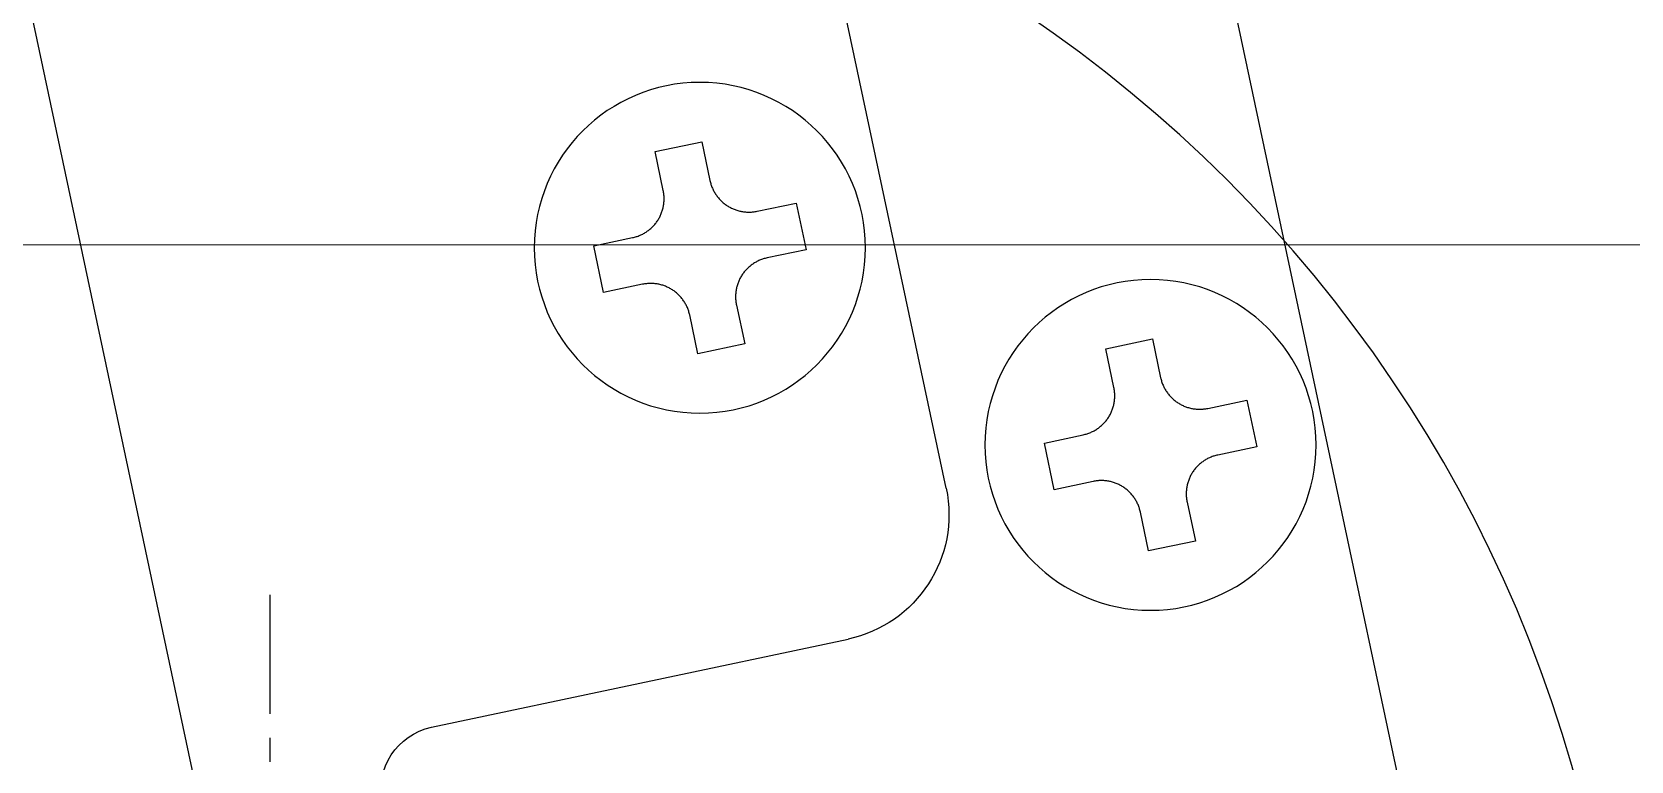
# Model space of a CAD drawing. Header units: millimetres. Extents: x 1755271 to 1764314, y -179109 to -173084.
# Drawn here: x 1757334.4 to 1757384.7, y -177438.4 to -177415.5 of the extents above; entities that cross this region are included whole.
import ezdxf

# ---------------------------------------------------------------- set-up
doc = ezdxf.new("R2010")
doc.units = ezdxf.units.MM
doc.header["$LTSCALE"] = 3
doc.linetypes.add('CENTER', pattern=[2, 1.25, -0.25, 0.25, -0.25])
doc.layers.add('01', color=7, linetype='Continuous')
doc.layers.add('_1-1_L-CL', color=3, linetype='Continuous')

# ---------------------------------------------------------------- blocks, each defined once
blk = doc.blocks.new('tc02')
at = {"color": 4}
blk.add_line((-18602.46, 32824.251), (-18602.46, 32699.284), dxfattribs=at)
blk.add_circle((-18602.46, 32781.117), 42.5, dxfattribs=at)
at = {"layer": '_1-1_L-CL', "color": 4, "linetype": 'Continuous'}
for p, q in [((-18565.46, 32787.617), (-18565.46, 32677.617)), ((-18594.835, 32769.617), (-18581.46, 32769.617)), ((-18570.149, 32768.867), (-18571.649, 32768.867)), ((-18571.649, 32768.867), (-18571.649, 32767.617)), ((-18570.149, 32767.617), (-18570.149, 32768.867)), ((-18571.733, 32767.167), (-18571.744, 32767.138)), ((-18571.722, 32767.196), (-18571.733, 32767.167)), ((-18571.712, 32767.225), (-18571.722, 32767.196)), ((-18571.703, 32767.254), (-18571.712, 32767.225)), ((-18571.694, 32767.283), (-18571.703, 32767.254)), ((-18571.687, 32767.313), (-18571.694, 32767.283)), ((-18571.679, 32767.343), (-18571.687, 32767.313)), ((-18571.673, 32767.373), (-18571.679, 32767.343)), ((-18571.667, 32767.403), (-18571.673, 32767.373)), ((-18571.663, 32767.434), (-18571.667, 32767.403)), ((-18571.659, 32767.464), (-18571.663, 32767.434)), ((-18571.655, 32767.494), (-18571.659, 32767.464)), ((-18571.653, 32767.525), (-18571.655, 32767.494)), ((-18571.651, 32767.556), (-18571.653, 32767.525)), ((-18571.65, 32767.586), (-18571.651, 32767.556)), ((-18571.649, 32767.617), (-18571.65, 32767.586)), ((-18570.149, 32767.586), (-18570.149, 32767.617)), ((-18570.148, 32767.556), (-18570.149, 32767.586)), ((-18570.146, 32767.525), (-18570.148, 32767.556)), ((-18570.143, 32767.494), (-18570.146, 32767.525)), ((-18570.14, 32767.464), (-18570.143, 32767.494)), ((-18570.136, 32767.434), (-18570.14, 32767.464)), ((-18570.131, 32767.403), (-18570.136, 32767.434)), ((-18570.125, 32767.373), (-18570.131, 32767.403)), ((-18570.119, 32767.343), (-18570.125, 32767.373)), ((-18570.112, 32767.313), (-18570.119, 32767.343)), ((-18570.104, 32767.283), (-18570.112, 32767.313)), ((-18570.095, 32767.254), (-18570.104, 32767.283)), ((-18570.086, 32767.225), (-18570.095, 32767.254)), ((-18570.076, 32767.196), (-18570.086, 32767.225)), ((-18570.065, 32767.167), (-18570.076, 32767.196)), ((-18570.054, 32767.138), (-18570.065, 32767.167)), ((-18572.106, 32766.65), (-18572.13, 32766.631)), ((-18572.083, 32766.67), (-18572.106, 32766.65)), ((-18572.06, 32766.69), (-18572.083, 32766.67)), ((-18572.037, 32766.711), (-18572.06, 32766.69)), ((-18572.015, 32766.733), (-18572.037, 32766.711)), ((-18571.994, 32766.755), (-18572.015, 32766.733)), ((-18571.973, 32766.777), (-18571.994, 32766.755)), ((-18571.953, 32766.8), (-18571.973, 32766.777)), ((-18571.933, 32766.824), (-18571.953, 32766.8)), ((-18571.914, 32766.848), (-18571.933, 32766.824)), ((-18571.895, 32766.872), (-18571.914, 32766.848)), ((-18571.877, 32766.897), (-18571.895, 32766.872)), ((-18571.86, 32766.922), (-18571.877, 32766.897)), ((-18571.843, 32766.948), (-18571.86, 32766.922)), ((-18571.827, 32766.974), (-18571.843, 32766.948)), ((-18571.811, 32767.001), (-18571.827, 32766.974)), ((-18571.797, 32767.028), (-18571.811, 32767.001)), ((-18571.783, 32767.055), (-18571.797, 32767.028)), ((-18571.769, 32767.082), (-18571.783, 32767.055)), ((-18571.756, 32767.11), (-18571.769, 32767.082)), ((-18571.744, 32767.138), (-18571.756, 32767.11)), ((-18570.042, 32767.11), (-18570.054, 32767.138)), ((-18570.029, 32767.082), (-18570.042, 32767.11)), ((-18570.016, 32767.055), (-18570.029, 32767.082)), ((-18570.002, 32767.028), (-18570.016, 32767.055)), ((-18569.987, 32767.001), (-18570.002, 32767.028)), ((-18569.971, 32766.974), (-18569.987, 32767.001)), ((-18569.955, 32766.948), (-18569.971, 32766.974)), ((-18569.939, 32766.922), (-18569.955, 32766.948)), ((-18569.921, 32766.897), (-18569.939, 32766.922)), ((-18569.903, 32766.872), (-18569.921, 32766.897)), ((-18569.885, 32766.848), (-18569.903, 32766.872)), ((-18569.866, 32766.824), (-18569.885, 32766.848)), ((-18569.846, 32766.8), (-18569.866, 32766.824)), ((-18569.825, 32766.777), (-18569.846, 32766.8)), ((-18569.805, 32766.755), (-18569.825, 32766.777)), ((-18569.783, 32766.733), (-18569.805, 32766.755)), ((-18569.761, 32766.711), (-18569.783, 32766.733)), ((-18569.739, 32766.69), (-18569.761, 32766.711)), ((-18569.716, 32766.67), (-18569.739, 32766.69)), ((-18569.692, 32766.65), (-18569.716, 32766.67)), ((-18569.668, 32766.631), (-18569.692, 32766.65)), ((-18572.899, 32766.367), (-18574.149, 32766.367)), ((-18574.149, 32766.367), (-18574.149, 32764.867)), ((-18572.868, 32766.367), (-18572.899, 32766.367)), ((-18572.838, 32766.368), (-18572.868, 32766.367)), ((-18572.807, 32766.37), (-18572.838, 32766.368)), ((-18572.777, 32766.373), (-18572.807, 32766.37)), ((-18572.746, 32766.376), (-18572.777, 32766.373)), ((-18572.716, 32766.38), (-18572.746, 32766.376)), ((-18572.685, 32766.385), (-18572.716, 32766.38)), ((-18572.655, 32766.391), (-18572.685, 32766.385)), ((-18572.625, 32766.397), (-18572.655, 32766.391)), ((-18572.595, 32766.404), (-18572.625, 32766.397)), ((-18572.566, 32766.412), (-18572.595, 32766.404)), ((-18572.536, 32766.421), (-18572.566, 32766.412)), ((-18572.507, 32766.43), (-18572.536, 32766.421)), ((-18572.478, 32766.44), (-18572.507, 32766.43)), ((-18572.449, 32766.45), (-18572.478, 32766.44)), ((-18572.421, 32766.462), (-18572.449, 32766.45)), ((-18572.392, 32766.474), (-18572.421, 32766.462)), ((-18572.365, 32766.487), (-18572.392, 32766.474)), ((-18572.337, 32766.5), (-18572.365, 32766.487)), ((-18572.31, 32766.514), (-18572.337, 32766.5)), ((-18572.283, 32766.529), (-18572.31, 32766.514)), ((-18572.256, 32766.544), (-18572.283, 32766.529)), ((-18572.23, 32766.561), (-18572.256, 32766.544)), ((-18572.205, 32766.577), (-18572.23, 32766.561)), ((-18572.179, 32766.595), (-18572.205, 32766.577)), ((-18572.154, 32766.613), (-18572.179, 32766.595)), ((-18572.13, 32766.631), (-18572.154, 32766.613)), ((-18569.644, 32766.613), (-18569.668, 32766.631)), ((-18569.619, 32766.595), (-18569.644, 32766.613)), ((-18569.594, 32766.577), (-18569.619, 32766.595)), ((-18569.568, 32766.561), (-18569.594, 32766.577)), ((-18569.542, 32766.544), (-18569.568, 32766.561)), ((-18569.515, 32766.529), (-18569.542, 32766.544)), ((-18569.489, 32766.514), (-18569.515, 32766.529)), ((-18569.461, 32766.5), (-18569.489, 32766.514)), ((-18569.434, 32766.487), (-18569.461, 32766.5)), ((-18569.406, 32766.474), (-18569.434, 32766.487)), ((-18569.378, 32766.462), (-18569.406, 32766.474)), ((-18569.349, 32766.45), (-18569.378, 32766.462)), ((-18569.32, 32766.44), (-18569.349, 32766.45)), ((-18569.291, 32766.43), (-18569.32, 32766.44)), ((-18569.262, 32766.421), (-18569.291, 32766.43)), ((-18569.233, 32766.412), (-18569.262, 32766.421)), ((-18569.203, 32766.404), (-18569.233, 32766.412)), ((-18569.173, 32766.397), (-18569.203, 32766.404)), ((-18569.143, 32766.391), (-18569.173, 32766.397)), ((-18569.113, 32766.385), (-18569.143, 32766.391)), ((-18569.083, 32766.38), (-18569.113, 32766.385)), ((-18569.052, 32766.376), (-18569.083, 32766.38)), ((-18569.022, 32766.373), (-18569.052, 32766.376)), ((-18568.991, 32766.37), (-18569.022, 32766.373)), ((-18568.961, 32766.368), (-18568.991, 32766.37)), ((-18568.93, 32766.367), (-18568.961, 32766.368)), ((-18568.899, 32766.367), (-18568.93, 32766.367)), ((-18567.649, 32766.367), (-18568.899, 32766.367)), ((-18567.649, 32764.867), (-18567.649, 32766.367)), ((-18577.46, 32765.617), (-18577.46, 32675.617)), ((-18574.149, 32764.867), (-18572.899, 32764.867)), ((-18572.899, 32764.867), (-18572.868, 32764.866)), ((-18572.868, 32764.866), (-18572.838, 32764.865)), ((-18572.838, 32764.865), (-18572.807, 32764.863)), ((-18572.807, 32764.863), (-18572.777, 32764.861)), ((-18572.777, 32764.861), (-18572.746, 32764.857)), ((-18572.746, 32764.857), (-18572.716, 32764.853)), ((-18572.716, 32764.853), (-18572.685, 32764.848)), ((-18572.685, 32764.848), (-18572.655, 32764.843)), ((-18572.655, 32764.843), (-18572.625, 32764.836)), ((-18572.625, 32764.836), (-18572.595, 32764.829)), ((-18572.595, 32764.829), (-18572.566, 32764.821)), ((-18572.566, 32764.821), (-18572.536, 32764.813)), ((-18572.536, 32764.813), (-18572.507, 32764.804)), ((-18572.507, 32764.804), (-18572.478, 32764.794)), ((-18572.478, 32764.794), (-18572.449, 32764.783)), ((-18572.449, 32764.783), (-18572.421, 32764.771)), ((-18572.421, 32764.771), (-18572.392, 32764.759)), ((-18572.392, 32764.759), (-18572.365, 32764.747)), ((-18572.365, 32764.747), (-18572.337, 32764.733)), ((-18572.337, 32764.733), (-18572.31, 32764.719)), ((-18572.31, 32764.719), (-18572.283, 32764.704)), ((-18572.283, 32764.704), (-18572.256, 32764.689)), ((-18572.256, 32764.689), (-18572.23, 32764.673)), ((-18572.23, 32764.673), (-18572.205, 32764.656)), ((-18572.205, 32764.656), (-18572.179, 32764.639)), ((-18569.619, 32764.639), (-18569.594, 32764.656)), ((-18569.594, 32764.656), (-18569.568, 32764.673)), ((-18569.568, 32764.673), (-18569.542, 32764.689)), ((-18569.542, 32764.689), (-18569.515, 32764.704)), ((-18569.515, 32764.704), (-18569.489, 32764.719)), ((-18569.489, 32764.719), (-18569.461, 32764.733)), ((-18569.461, 32764.733), (-18569.434, 32764.747)), ((-18569.434, 32764.747), (-18569.406, 32764.759)), ((-18569.406, 32764.759), (-18569.378, 32764.771)), ((-18569.378, 32764.771), (-18569.349, 32764.783)), ((-18569.349, 32764.783), (-18569.32, 32764.794)), ((-18569.32, 32764.794), (-18569.291, 32764.804)), ((-18569.291, 32764.804), (-18569.262, 32764.813)), ((-18569.262, 32764.813), (-18569.233, 32764.821)), ((-18569.233, 32764.821), (-18569.203, 32764.829)), ((-18569.203, 32764.829), (-18569.173, 32764.836)), ((-18569.173, 32764.836), (-18569.143, 32764.843)), ((-18569.143, 32764.843), (-18569.113, 32764.848)), ((-18569.113, 32764.848), (-18569.083, 32764.853)), ((-18569.083, 32764.853), (-18569.052, 32764.857)), ((-18569.052, 32764.857), (-18569.022, 32764.861)), ((-18569.022, 32764.861), (-18568.991, 32764.863)), ((-18568.991, 32764.863), (-18568.961, 32764.865)), ((-18568.961, 32764.865), (-18568.93, 32764.866)), ((-18568.93, 32764.866), (-18568.899, 32764.867)), ((-18568.899, 32764.867), (-18567.649, 32764.867)), ((-18572.179, 32764.639), (-18572.154, 32764.621)), ((-18572.154, 32764.621), (-18572.13, 32764.602)), ((-18572.13, 32764.602), (-18572.106, 32764.583)), ((-18572.106, 32764.583), (-18572.083, 32764.563)), ((-18572.083, 32764.563), (-18572.06, 32764.543)), ((-18572.06, 32764.543), (-18572.037, 32764.522)), ((-18572.037, 32764.522), (-18572.015, 32764.5)), ((-18572.015, 32764.5), (-18571.994, 32764.478)), ((-18571.994, 32764.478), (-18571.973, 32764.456)), ((-18571.973, 32764.456), (-18571.953, 32764.433)), ((-18571.953, 32764.433), (-18571.933, 32764.409)), ((-18571.933, 32764.409), (-18571.914, 32764.386)), ((-18571.914, 32764.386), (-18571.895, 32764.361)), ((-18571.895, 32764.361), (-18571.877, 32764.336)), ((-18571.877, 32764.336), (-18571.86, 32764.311)), ((-18571.86, 32764.311), (-18571.843, 32764.285)), ((-18571.843, 32764.285), (-18571.827, 32764.259)), ((-18571.827, 32764.259), (-18571.811, 32764.233)), ((-18571.811, 32764.233), (-18571.797, 32764.206)), ((-18571.797, 32764.206), (-18571.783, 32764.178)), ((-18571.783, 32764.178), (-18571.769, 32764.151)), ((-18571.769, 32764.151), (-18571.756, 32764.123)), ((-18570.042, 32764.123), (-18570.029, 32764.151)), ((-18570.029, 32764.151), (-18570.016, 32764.178)), ((-18570.016, 32764.178), (-18570.002, 32764.206)), ((-18570.002, 32764.206), (-18569.987, 32764.233)), ((-18569.987, 32764.233), (-18569.971, 32764.259)), ((-18569.971, 32764.259), (-18569.955, 32764.285)), ((-18569.955, 32764.285), (-18569.939, 32764.311)), ((-18569.939, 32764.311), (-18569.921, 32764.336)), ((-18569.921, 32764.336), (-18569.903, 32764.361)), ((-18569.903, 32764.361), (-18569.885, 32764.386)), ((-18569.885, 32764.386), (-18569.866, 32764.409)), ((-18569.866, 32764.409), (-18569.846, 32764.433)), ((-18569.846, 32764.433), (-18569.825, 32764.456)), ((-18569.825, 32764.456), (-18569.805, 32764.478)), ((-18569.805, 32764.478), (-18569.783, 32764.5)), ((-18569.783, 32764.5), (-18569.761, 32764.522)), ((-18569.761, 32764.522), (-18569.739, 32764.543)), ((-18569.739, 32764.543), (-18569.716, 32764.563)), ((-18569.716, 32764.563), (-18569.692, 32764.583)), ((-18569.692, 32764.583), (-18569.668, 32764.602)), ((-18569.668, 32764.602), (-18569.644, 32764.621)), ((-18569.644, 32764.621), (-18569.619, 32764.639)), ((-18571.756, 32764.123), (-18571.744, 32764.095)), ((-18571.744, 32764.095), (-18571.733, 32764.066)), ((-18571.733, 32764.066), (-18571.722, 32764.038)), ((-18571.722, 32764.038), (-18571.712, 32764.008)), ((-18571.712, 32764.008), (-18571.703, 32763.979)), ((-18571.703, 32763.979), (-18571.694, 32763.95)), ((-18571.694, 32763.95), (-18571.687, 32763.92)), ((-18571.687, 32763.92), (-18571.679, 32763.89)), ((-18571.679, 32763.89), (-18571.673, 32763.86)), ((-18571.673, 32763.86), (-18571.667, 32763.83)), ((-18571.667, 32763.83), (-18571.663, 32763.8)), ((-18571.663, 32763.8), (-18571.659, 32763.769)), ((-18571.659, 32763.769), (-18571.655, 32763.739)), ((-18571.655, 32763.739), (-18571.653, 32763.708)), ((-18571.653, 32763.708), (-18571.651, 32763.678)), ((-18571.651, 32763.678), (-18571.65, 32763.647)), ((-18571.65, 32763.647), (-18571.649, 32763.617)), ((-18570.149, 32763.647), (-18570.148, 32763.678)), ((-18570.149, 32763.617), (-18570.149, 32763.647)), ((-18570.148, 32763.678), (-18570.146, 32763.708)), ((-18570.146, 32763.708), (-18570.143, 32763.739)), ((-18570.143, 32763.739), (-18570.14, 32763.769)), ((-18570.14, 32763.769), (-18570.136, 32763.8)), ((-18570.136, 32763.8), (-18570.131, 32763.83)), ((-18570.131, 32763.83), (-18570.125, 32763.86)), ((-18570.125, 32763.86), (-18570.119, 32763.89)), ((-18570.119, 32763.89), (-18570.112, 32763.92)), ((-18570.112, 32763.92), (-18570.104, 32763.95)), ((-18570.104, 32763.95), (-18570.095, 32763.979)), ((-18570.095, 32763.979), (-18570.086, 32764.008)), ((-18570.086, 32764.008), (-18570.076, 32764.038)), ((-18570.076, 32764.038), (-18570.065, 32764.066)), ((-18570.065, 32764.066), (-18570.054, 32764.095)), ((-18570.054, 32764.095), (-18570.042, 32764.123)), ((-18571.649, 32763.617), (-18571.649, 32762.367)), ((-18570.149, 32762.367), (-18570.149, 32763.617)), ((-18571.649, 32762.367), (-18570.149, 32762.367)), ((-18582.71, 32759.867), (-18584.21, 32759.867)), ((-18584.21, 32759.867), (-18584.21, 32758.617)), ((-18582.71, 32758.617), (-18582.71, 32759.867)), ((-18584.21, 32758.617), (-18584.211, 32758.586)), ((-18582.71, 32758.586), (-18582.71, 32758.617)), ((-18584.305, 32758.138), (-18584.318, 32758.11)), ((-18584.294, 32758.167), (-18584.305, 32758.138)), ((-18584.283, 32758.196), (-18584.294, 32758.167)), ((-18584.273, 32758.225), (-18584.283, 32758.196)), ((-18584.264, 32758.254), (-18584.273, 32758.225)), ((-18584.256, 32758.283), (-18584.264, 32758.254)), ((-18584.248, 32758.313), (-18584.256, 32758.283)), ((-18584.241, 32758.343), (-18584.248, 32758.313)), ((-18584.234, 32758.373), (-18584.241, 32758.343)), ((-18584.229, 32758.403), (-18584.234, 32758.373)), ((-18584.224, 32758.434), (-18584.229, 32758.403)), ((-18584.22, 32758.464), (-18584.224, 32758.434)), ((-18584.216, 32758.494), (-18584.22, 32758.464)), ((-18584.214, 32758.525), (-18584.216, 32758.494)), ((-18584.212, 32758.556), (-18584.214, 32758.525)), ((-18584.211, 32758.586), (-18584.212, 32758.556)), ((-18582.709, 32758.556), (-18582.71, 32758.586)), ((-18582.707, 32758.525), (-18582.709, 32758.556)), ((-18582.704, 32758.494), (-18582.707, 32758.525)), ((-18582.701, 32758.464), (-18582.704, 32758.494)), ((-18582.697, 32758.434), (-18582.701, 32758.464)), ((-18582.692, 32758.403), (-18582.697, 32758.434)), ((-18582.686, 32758.373), (-18582.692, 32758.403)), ((-18582.68, 32758.343), (-18582.686, 32758.373)), ((-18582.673, 32758.313), (-18582.68, 32758.343)), ((-18582.665, 32758.283), (-18582.673, 32758.313)), ((-18582.657, 32758.254), (-18582.665, 32758.283)), ((-18582.647, 32758.225), (-18582.657, 32758.254)), ((-18582.637, 32758.196), (-18582.647, 32758.225)), ((-18582.627, 32758.167), (-18582.637, 32758.196)), ((-18582.615, 32758.138), (-18582.627, 32758.167)), ((-18582.603, 32758.11), (-18582.615, 32758.138)), ((-18584.716, 32757.613), (-18584.741, 32757.595)), ((-18584.691, 32757.631), (-18584.716, 32757.613)), ((-18584.667, 32757.65), (-18584.691, 32757.631)), ((-18584.644, 32757.67), (-18584.667, 32757.65)), ((-18584.621, 32757.691), (-18584.644, 32757.67)), ((-18584.598, 32757.711), (-18584.621, 32757.691)), ((-18584.576, 32757.733), (-18584.598, 32757.711)), ((-18584.555, 32757.755), (-18584.576, 32757.733)), ((-18584.534, 32757.777), (-18584.555, 32757.755)), ((-18584.514, 32757.8), (-18584.534, 32757.777)), ((-18584.494, 32757.824), (-18584.514, 32757.8)), ((-18584.475, 32757.848), (-18584.494, 32757.824)), ((-18584.456, 32757.872), (-18584.475, 32757.848)), ((-18584.438, 32757.897), (-18584.456, 32757.872)), ((-18584.421, 32757.922), (-18584.438, 32757.897)), ((-18584.404, 32757.948), (-18584.421, 32757.922)), ((-18584.388, 32757.974), (-18584.404, 32757.948)), ((-18584.373, 32758.001), (-18584.388, 32757.974)), ((-18584.358, 32758.028), (-18584.373, 32758.001)), ((-18584.344, 32758.055), (-18584.358, 32758.028)), ((-18584.33, 32758.082), (-18584.344, 32758.055)), ((-18584.318, 32758.11), (-18584.33, 32758.082)), ((-18582.59, 32758.082), (-18582.603, 32758.11)), ((-18582.577, 32758.055), (-18582.59, 32758.082)), ((-18582.563, 32758.028), (-18582.577, 32758.055)), ((-18582.548, 32758.001), (-18582.563, 32758.028)), ((-18582.533, 32757.974), (-18582.548, 32758.001)), ((-18582.517, 32757.948), (-18582.533, 32757.974)), ((-18582.5, 32757.922), (-18582.517, 32757.948)), ((-18582.482, 32757.897), (-18582.5, 32757.922)), ((-18582.465, 32757.872), (-18582.482, 32757.897)), ((-18582.446, 32757.848), (-18582.465, 32757.872)), ((-18582.427, 32757.824), (-18582.446, 32757.848)), ((-18582.407, 32757.8), (-18582.427, 32757.824)), ((-18582.387, 32757.777), (-18582.407, 32757.8)), ((-18582.366, 32757.755), (-18582.387, 32757.777)), ((-18582.344, 32757.733), (-18582.366, 32757.755)), ((-18582.323, 32757.711), (-18582.344, 32757.733)), ((-18582.3, 32757.69), (-18582.323, 32757.711)), ((-18582.277, 32757.67), (-18582.3, 32757.69)), ((-18582.253, 32757.65), (-18582.277, 32757.67)), ((-18582.23, 32757.631), (-18582.253, 32757.65)), ((-18582.205, 32757.613), (-18582.23, 32757.631)), ((-18582.18, 32757.595), (-18582.205, 32757.613)), ((-18585.46, 32757.367), (-18586.71, 32757.367)), ((-18586.71, 32757.367), (-18586.71, 32755.867)), ((-18585.43, 32757.367), (-18585.46, 32757.367)), ((-18585.399, 32757.368), (-18585.43, 32757.367)), ((-18585.368, 32757.37), (-18585.399, 32757.368)), ((-18585.338, 32757.373), (-18585.368, 32757.37)), ((-18585.307, 32757.376), (-18585.338, 32757.373)), ((-18585.277, 32757.38), (-18585.307, 32757.376)), ((-18585.247, 32757.385), (-18585.277, 32757.38)), ((-18585.217, 32757.391), (-18585.247, 32757.385)), ((-18585.186, 32757.397), (-18585.217, 32757.391)), ((-18585.157, 32757.404), (-18585.186, 32757.397)), ((-18585.127, 32757.412), (-18585.157, 32757.404)), ((-18585.098, 32757.421), (-18585.127, 32757.412)), ((-18585.068, 32757.43), (-18585.098, 32757.421)), ((-18585.039, 32757.44), (-18585.068, 32757.43)), ((-18585.01, 32757.45), (-18585.039, 32757.44)), ((-18584.982, 32757.462), (-18585.01, 32757.45)), ((-18584.954, 32757.474), (-18584.982, 32757.462)), ((-18584.926, 32757.487), (-18584.954, 32757.474)), ((-18584.898, 32757.5), (-18584.926, 32757.487)), ((-18584.871, 32757.514), (-18584.898, 32757.5)), ((-18584.844, 32757.529), (-18584.871, 32757.514)), ((-18584.818, 32757.544), (-18584.844, 32757.529)), ((-18584.792, 32757.561), (-18584.818, 32757.544)), ((-18584.766, 32757.577), (-18584.792, 32757.561)), ((-18584.741, 32757.595), (-18584.766, 32757.577)), ((-18582.155, 32757.577), (-18582.18, 32757.595)), ((-18582.129, 32757.561), (-18582.155, 32757.577)), ((-18582.103, 32757.544), (-18582.129, 32757.561)), ((-18582.077, 32757.529), (-18582.103, 32757.544)), ((-18582.05, 32757.514), (-18582.077, 32757.529)), ((-18582.022, 32757.5), (-18582.05, 32757.514)), ((-18581.995, 32757.487), (-18582.022, 32757.5)), ((-18581.967, 32757.474), (-18581.995, 32757.487)), ((-18581.939, 32757.462), (-18581.967, 32757.474)), ((-18581.91, 32757.45), (-18581.939, 32757.462)), ((-18581.882, 32757.44), (-18581.91, 32757.45)), ((-18581.853, 32757.43), (-18581.882, 32757.44)), ((-18581.823, 32757.421), (-18581.853, 32757.43)), ((-18581.794, 32757.412), (-18581.823, 32757.421)), ((-18581.764, 32757.404), (-18581.794, 32757.412)), ((-18581.734, 32757.397), (-18581.764, 32757.404)), ((-18581.704, 32757.391), (-18581.734, 32757.397)), ((-18581.674, 32757.385), (-18581.704, 32757.391)), ((-18581.644, 32757.38), (-18581.674, 32757.385)), ((-18581.613, 32757.376), (-18581.644, 32757.38)), ((-18581.583, 32757.373), (-18581.613, 32757.376)), ((-18581.552, 32757.37), (-18581.583, 32757.373)), ((-18581.522, 32757.368), (-18581.552, 32757.37)), ((-18581.491, 32757.367), (-18581.522, 32757.368)), ((-18581.46, 32757.367), (-18581.491, 32757.367)), ((-18580.21, 32757.367), (-18581.46, 32757.367)), ((-18580.21, 32755.867), (-18580.21, 32757.367)), ((-18586.71, 32755.867), (-18585.46, 32755.867)), ((-18585.46, 32755.867), (-18585.43, 32755.866)), ((-18585.43, 32755.866), (-18585.399, 32755.865)), ((-18585.399, 32755.865), (-18585.368, 32755.863)), ((-18585.368, 32755.863), (-18585.338, 32755.861)), ((-18585.338, 32755.861), (-18585.307, 32755.857)), ((-18585.307, 32755.857), (-18585.277, 32755.853)), ((-18585.277, 32755.853), (-18585.247, 32755.848)), ((-18585.247, 32755.848), (-18585.217, 32755.843)), ((-18585.217, 32755.843), (-18585.186, 32755.836)), ((-18585.186, 32755.836), (-18585.157, 32755.829)), ((-18585.157, 32755.829), (-18585.127, 32755.821)), ((-18585.127, 32755.821), (-18585.098, 32755.813)), ((-18585.098, 32755.813), (-18585.068, 32755.804)), ((-18585.068, 32755.804), (-18585.039, 32755.794)), ((-18585.039, 32755.794), (-18585.01, 32755.783)), ((-18585.01, 32755.783), (-18584.982, 32755.771)), ((-18584.982, 32755.771), (-18584.954, 32755.759)), ((-18584.954, 32755.759), (-18584.926, 32755.747)), ((-18584.926, 32755.747), (-18584.898, 32755.733)), ((-18584.898, 32755.733), (-18584.871, 32755.719)), ((-18584.871, 32755.719), (-18584.844, 32755.704)), ((-18584.844, 32755.704), (-18584.818, 32755.689)), ((-18584.818, 32755.689), (-18584.792, 32755.673)), ((-18584.792, 32755.673), (-18584.766, 32755.656)), ((-18584.766, 32755.656), (-18584.741, 32755.639)), ((-18584.741, 32755.639), (-18584.716, 32755.621)), ((-18584.716, 32755.621), (-18584.691, 32755.602)), ((-18584.691, 32755.602), (-18584.667, 32755.583)), ((-18582.253, 32755.583), (-18582.23, 32755.602)), ((-18582.23, 32755.602), (-18582.205, 32755.621)), ((-18582.205, 32755.621), (-18582.18, 32755.639)), ((-18582.18, 32755.639), (-18582.155, 32755.656)), ((-18582.155, 32755.656), (-18582.129, 32755.673)), ((-18582.129, 32755.673), (-18582.103, 32755.689)), ((-18582.103, 32755.689), (-18582.077, 32755.704)), ((-18582.077, 32755.704), (-18582.05, 32755.719)), ((-18582.05, 32755.719), (-18582.022, 32755.733)), ((-18582.022, 32755.733), (-18581.995, 32755.747)), ((-18581.995, 32755.747), (-18581.967, 32755.759)), ((-18581.967, 32755.759), (-18581.939, 32755.771)), ((-18581.939, 32755.771), (-18581.91, 32755.783)), ((-18581.91, 32755.783), (-18581.882, 32755.794)), ((-18581.882, 32755.794), (-18581.853, 32755.804)), ((-18581.853, 32755.804), (-18581.823, 32755.813)), ((-18581.823, 32755.813), (-18581.794, 32755.821)), ((-18581.794, 32755.821), (-18581.764, 32755.829)), ((-18581.764, 32755.829), (-18581.734, 32755.836)), ((-18581.734, 32755.836), (-18581.704, 32755.843)), ((-18581.704, 32755.843), (-18581.674, 32755.848)), ((-18581.674, 32755.848), (-18581.644, 32755.853)), ((-18581.644, 32755.853), (-18581.613, 32755.857)), ((-18581.613, 32755.857), (-18581.583, 32755.861)), ((-18581.583, 32755.861), (-18581.552, 32755.863)), ((-18581.552, 32755.863), (-18581.522, 32755.865)), ((-18581.522, 32755.865), (-18581.491, 32755.866)), ((-18581.491, 32755.866), (-18581.46, 32755.867)), ((-18581.46, 32755.867), (-18580.21, 32755.867)), ((-18584.667, 32755.583), (-18584.644, 32755.563)), ((-18584.644, 32755.563), (-18584.621, 32755.543)), ((-18584.621, 32755.543), (-18584.598, 32755.522)), ((-18584.598, 32755.522), (-18584.576, 32755.5)), ((-18584.576, 32755.5), (-18584.555, 32755.478)), ((-18584.555, 32755.478), (-18584.534, 32755.456)), ((-18584.534, 32755.456), (-18584.514, 32755.433)), ((-18584.514, 32755.433), (-18584.494, 32755.409)), ((-18584.494, 32755.409), (-18584.475, 32755.386)), ((-18584.475, 32755.386), (-18584.456, 32755.361)), ((-18584.456, 32755.361), (-18584.438, 32755.336)), ((-18584.438, 32755.336), (-18584.421, 32755.311)), ((-18584.421, 32755.311), (-18584.404, 32755.285)), ((-18584.404, 32755.285), (-18584.388, 32755.259)), ((-18584.388, 32755.259), (-18584.373, 32755.233)), ((-18584.373, 32755.233), (-18584.358, 32755.206)), ((-18584.358, 32755.206), (-18584.344, 32755.178)), ((-18584.344, 32755.178), (-18584.33, 32755.151)), ((-18584.33, 32755.151), (-18584.318, 32755.123)), ((-18584.318, 32755.123), (-18584.305, 32755.095)), ((-18582.615, 32755.095), (-18582.603, 32755.123)), ((-18582.603, 32755.123), (-18582.59, 32755.151)), ((-18582.59, 32755.151), (-18582.577, 32755.178)), ((-18582.577, 32755.178), (-18582.563, 32755.206)), ((-18582.563, 32755.206), (-18582.548, 32755.233)), ((-18582.548, 32755.233), (-18582.533, 32755.259)), ((-18582.533, 32755.259), (-18582.517, 32755.285)), ((-18582.517, 32755.285), (-18582.5, 32755.311)), ((-18582.5, 32755.311), (-18582.483, 32755.336)), ((-18582.483, 32755.336), (-18582.465, 32755.361)), ((-18582.465, 32755.361), (-18582.446, 32755.386)), ((-18582.446, 32755.386), (-18582.427, 32755.409)), ((-18582.427, 32755.409), (-18582.407, 32755.433)), ((-18582.407, 32755.433), (-18582.387, 32755.456)), ((-18582.387, 32755.456), (-18582.366, 32755.478)), ((-18582.366, 32755.478), (-18582.344, 32755.5)), ((-18582.344, 32755.5), (-18582.323, 32755.522)), ((-18582.323, 32755.522), (-18582.3, 32755.543)), ((-18582.3, 32755.543), (-18582.277, 32755.563)), ((-18582.277, 32755.563), (-18582.253, 32755.583)), ((-18584.305, 32755.095), (-18584.294, 32755.066)), ((-18584.294, 32755.066), (-18584.283, 32755.038)), ((-18584.283, 32755.038), (-18584.273, 32755.008)), ((-18584.273, 32755.008), (-18584.264, 32754.979)), ((-18584.264, 32754.979), (-18584.256, 32754.95)), ((-18584.256, 32754.95), (-18584.248, 32754.92)), ((-18584.248, 32754.92), (-18584.241, 32754.89)), ((-18584.241, 32754.89), (-18584.234, 32754.86)), ((-18584.234, 32754.86), (-18584.229, 32754.83)), ((-18584.229, 32754.83), (-18584.224, 32754.8)), ((-18584.224, 32754.8), (-18584.22, 32754.769)), ((-18584.22, 32754.769), (-18584.216, 32754.739)), ((-18584.216, 32754.739), (-18584.214, 32754.708)), ((-18584.214, 32754.708), (-18584.212, 32754.678)), ((-18584.212, 32754.678), (-18584.211, 32754.647)), ((-18584.211, 32754.647), (-18584.21, 32754.617)), ((-18584.21, 32754.617), (-18584.21, 32753.367)), ((-18582.71, 32754.647), (-18582.709, 32754.678)), ((-18582.71, 32754.617), (-18582.71, 32754.647)), ((-18582.71, 32753.367), (-18582.71, 32754.617)), ((-18582.709, 32754.678), (-18582.707, 32754.708)), ((-18582.707, 32754.708), (-18582.704, 32754.739)), ((-18582.704, 32754.739), (-18582.701, 32754.769)), ((-18582.701, 32754.769), (-18582.697, 32754.8)), ((-18582.697, 32754.8), (-18582.692, 32754.83)), ((-18582.692, 32754.83), (-18582.686, 32754.86)), ((-18582.686, 32754.86), (-18582.68, 32754.89)), ((-18582.68, 32754.89), (-18582.673, 32754.92)), ((-18582.673, 32754.92), (-18582.665, 32754.95)), ((-18582.665, 32754.95), (-18582.657, 32754.979)), ((-18582.657, 32754.979), (-18582.647, 32755.008)), ((-18582.647, 32755.008), (-18582.637, 32755.038)), ((-18582.637, 32755.038), (-18582.627, 32755.066)), ((-18582.627, 32755.066), (-18582.615, 32755.095)), ((-18584.21, 32753.367), (-18582.71, 32753.367))]:
    blk.add_line(p, q, dxfattribs=at)
for centre in [(-18570.899, 32765.617), (-18583.46, 32756.617)]:
    blk.add_circle(centre, 5.2, dxfattribs=at)
for centre, radius, start, end in [((-18594.835, 32771.617), 2, 180, 270), ((-18581.46, 32765.617), 4, 0, 90)]:
    blk.add_arc(centre, radius, start, end, dxfattribs=at)

msp = doc.modelspace()

# ---------------------------------------------------------------- linework, layer by layer
at = {"layer": '01', "color": 7, "lineweight": 18}
msp.add_line((1757241.924, -177422.181), (1757621.924, -177422.181), dxfattribs=at)
at = {"layer": '01', "color": 7, "linetype": 'CENTER'}
msp.add_line((1757341.924, -177433.181), (1757341.924, -177467.181), dxfattribs=at)

# ---------------------------------------------------------------- block references
at = {"xscale": -1, "rotation": 191.9761324442034}
msp.add_blockref('tc02', (1768737.265, -141522.486), dxfattribs=at)

doc.saveas('drawing.dxf')
